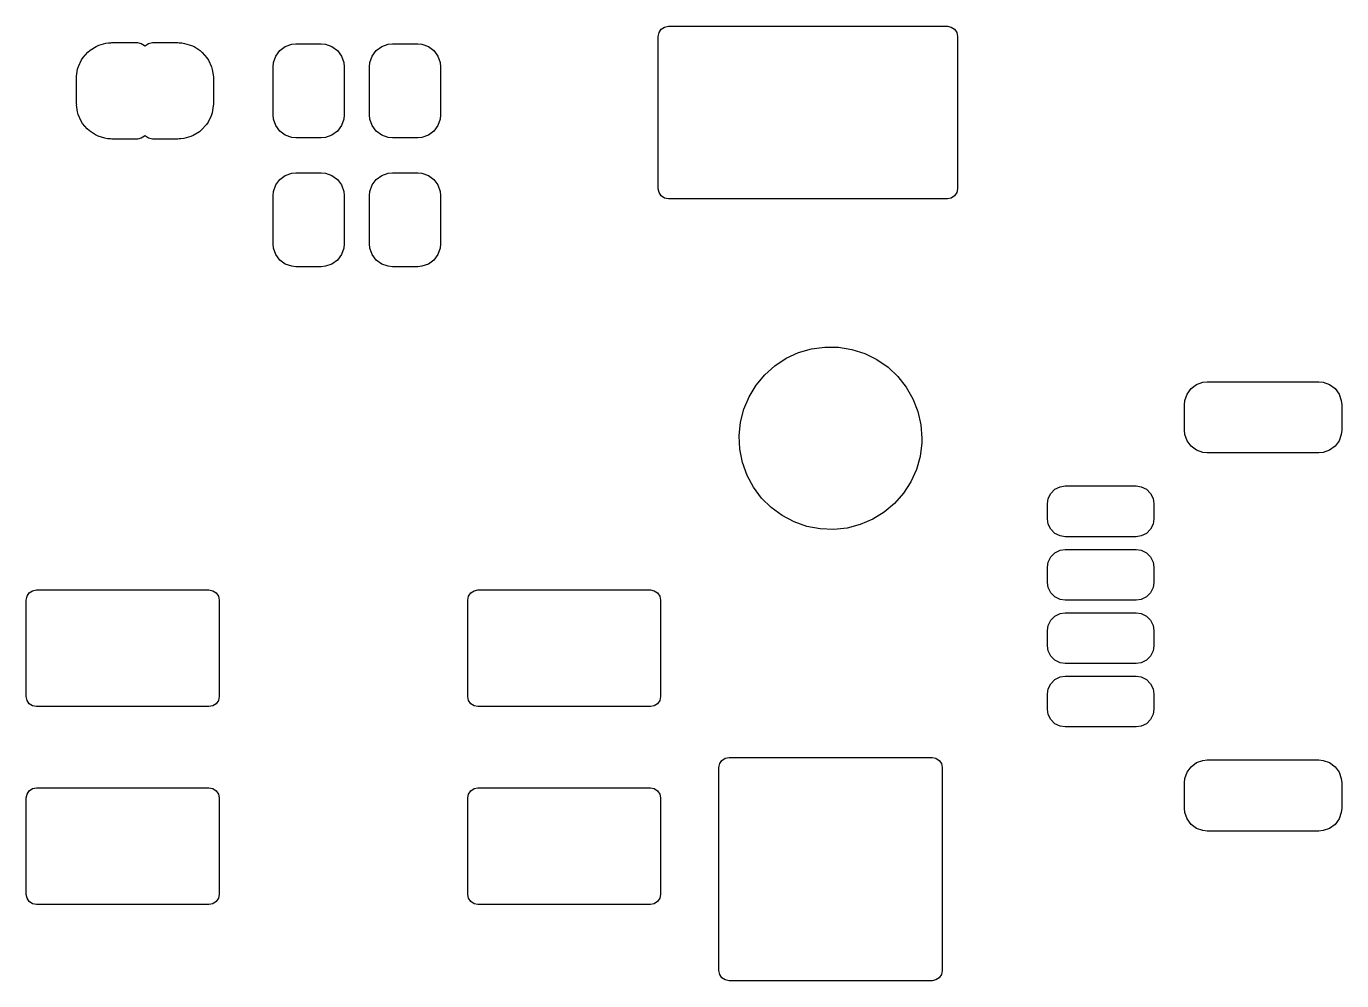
# Model space of a CAD drawing. Extents: x 0.33 to 3.92, y 0.02 to 3.05.
# Drawn here: x 2.904 to 3.924, y 0.02 to 0.76 of the extents above; entities that cross this region are included whole.
import ezdxf

# ---------------------------------------------------------------- set-up
doc = ezdxf.new("R2010")
doc.units = 0
doc.header["$MEASUREMENT"] = 0
doc.layers.add('BLACK', color=7, linetype='CONTINUOUS')

msp = doc.modelspace()

# ---------------------------------------------------------------- linework, layer by layer
at = {"layer": 'BLACK', "linetype": 'CONTINUOUS'}
for p, q in [((3.39446, 0.755218), (3.39616, 0.757772)), ((3.39616, 0.757772), (3.39872, 0.759479)), ((3.39872, 0.759479), (3.40173, 0.760079)), ((3.40173, 0.760079), (3.61827, 0.760079)), ((3.61827, 0.760079), (3.62128, 0.759479)), ((3.62128, 0.759479), (3.62384, 0.757772)), ((3.62384, 0.757772), (3.62554, 0.755218)), ((2.95776, 0.744471), (2.9598, 0.745383)), ((2.9598, 0.745383), (2.96516, 0.746916)), ((2.96516, 0.746916), (2.96738, 0.747219)), ((2.96738, 0.747219), (2.96903, 0.747209)), ((2.96903, 0.747209), (2.97, 0.747402)), ((2.97, 0.747402), (2.98969, 0.747402)), ((2.98969, 0.747402), (2.9927, 0.746802)), ((2.9927, 0.746802), (2.99525, 0.745095)), ((2.99525, 0.745095), (2.99559, 0.74459)), ((2.99559, 0.74459), (2.99593, 0.745095)), ((2.99593, 0.745095), (2.99848, 0.746802)), ((2.99848, 0.746802), (3.0015, 0.747402)), ((3.0015, 0.747402), (3.02118, 0.747402)), ((3.02118, 0.747402), (3.02221, 0.747197)), ((3.02221, 0.747197), (3.02414, 0.747185)), ((3.02414, 0.747185), (3.02635, 0.746855)), ((3.02635, 0.746855), (3.03169, 0.745256)), ((3.03169, 0.745256), (3.03372, 0.74432)), ((3.10447, 0.744358), (3.10944, 0.746104)), ((3.10944, 0.746104), (3.11276, 0.746417)), ((3.11276, 0.746417), (3.13244, 0.746417)), ((3.13244, 0.746417), (3.13576, 0.746104)), ((3.13576, 0.746104), (3.14073, 0.744358)), ((3.17927, 0.744358), (3.18424, 0.746104)), ((3.18424, 0.746104), (3.18756, 0.746417)), ((3.18756, 0.746417), (3.20724, 0.746417)), ((3.20724, 0.746417), (3.21056, 0.746104)), ((3.21056, 0.746104), (3.21553, 0.744358)), ((3.39386, 0.752205), (3.39446, 0.755218)), ((3.39386, 0.634094), (3.39386, 0.752205)), ((3.62554, 0.755218), (3.62614, 0.752205)), ((3.62614, 0.752205), (3.62614, 0.634094)), ((2.94642, 0.733996), (2.94765, 0.735862)), ((2.94765, 0.735862), (2.95134, 0.740046)), ((2.95134, 0.740046), (2.95304, 0.741493)), ((2.95304, 0.741493), (2.95776, 0.744471)), ((3.03372, 0.74432), (3.0384, 0.741284)), ((3.0384, 0.741284), (3.04009, 0.739816)), ((3.04009, 0.739816), (3.04373, 0.735588)), ((3.04373, 0.735588), (3.04493, 0.733707)), ((3.09535, 0.732021), (3.0971, 0.736991)), ((3.0971, 0.736991), (3.10023, 0.741228)), ((3.10023, 0.741228), (3.10447, 0.744358)), ((3.14073, 0.744358), (3.14497, 0.741228)), ((3.14497, 0.741228), (3.1481, 0.736991)), ((3.1481, 0.736991), (3.14984, 0.732021)), ((3.17016, 0.732021), (3.1719, 0.736991)), ((3.1719, 0.736991), (3.17503, 0.741228)), ((3.17503, 0.741228), (3.17927, 0.744358)), ((3.21553, 0.744358), (3.21977, 0.741228)), ((3.21977, 0.741228), (3.2229, 0.736991)), ((3.2229, 0.736991), (3.22465, 0.732021)), ((2.94254, 0.721294), (2.94339, 0.726809)), ((2.94339, 0.726809), (2.94405, 0.728944)), ((2.94405, 0.728944), (2.94642, 0.733996)), ((3.04493, 0.733707), (3.04724, 0.728626)), ((3.04724, 0.728626), (3.04787, 0.726484)), ((3.04787, 0.726484), (3.04866, 0.720959)), ((3.09504, 0.728701), (3.09535, 0.732021)), ((3.09504, 0.691299), (3.09504, 0.728701)), ((3.14984, 0.732021), (3.15016, 0.728701)), ((3.15016, 0.728701), (3.15016, 0.691299)), ((3.16984, 0.728701), (3.17016, 0.732021)), ((3.16984, 0.691299), (3.16984, 0.728701)), ((3.22465, 0.732021), (3.22496, 0.728701)), ((3.22496, 0.728701), (3.22496, 0.691299)), ((2.94244, 0.719843), (2.94252, 0.720257)), ((2.94244, 0.700157), (2.94244, 0.719843)), ((2.94252, 0.720257), (2.94254, 0.721294)), ((3.04866, 0.720959), (3.04874, 0.719843)), ((3.04874, 0.719843), (3.04874, 0.700157)), ((2.94264, 0.69915), (2.94244, 0.700157)), ((2.94254, 0.699136), (2.94264, 0.69915)), ((2.94323, 0.693843), (2.94254, 0.699136)), ((3.04863, 0.69837), (3.0477, 0.692866)), ((3.04873, 0.699581), (3.04863, 0.69837)), ((3.04874, 0.700061), (3.04873, 0.699581)), ((3.04874, 0.700157), (3.04874, 0.700061)), ((2.94383, 0.691693), (2.94323, 0.693843)), ((2.94608, 0.686584), (2.94383, 0.691693)), ((2.94726, 0.684689), (2.94608, 0.686584)), ((2.95085, 0.680416), (2.94726, 0.684689)), ((3.04334, 0.683866), (3.03959, 0.679728)), ((3.04459, 0.685717), (3.04334, 0.683866)), ((3.04702, 0.690739), (3.04459, 0.685717)), ((3.0477, 0.692866), (3.04702, 0.690739)), ((3.09535, 0.687979), (3.09504, 0.691299)), ((3.0971, 0.683009), (3.09535, 0.687979)), ((3.14984, 0.687979), (3.1481, 0.683009)), ((3.15016, 0.691299), (3.14984, 0.687979)), ((3.17016, 0.687979), (3.16984, 0.691299)), ((3.1719, 0.683009), (3.17016, 0.687979)), ((3.22465, 0.687979), (3.2229, 0.683009)), ((3.22496, 0.691299), (3.22465, 0.687979)), ((2.95252, 0.678928), (2.95085, 0.680416)), ((2.95716, 0.675835), (2.95252, 0.678928)), ((2.95918, 0.674874), (2.95716, 0.675835)), ((2.9645, 0.67321), (2.95918, 0.674874)), ((2.99525, 0.674905), (2.9927, 0.673198)), ((2.99559, 0.67541), (2.99525, 0.674905)), ((2.99593, 0.674905), (2.99559, 0.67541)), ((2.99848, 0.673198), (2.99593, 0.674905)), ((3.03107, 0.674495), (3.02569, 0.673027)), ((3.03312, 0.675381), (3.03107, 0.674495)), ((3.03788, 0.678302), (3.03312, 0.675381)), ((3.03959, 0.679728), (3.03788, 0.678302)), ((3.10023, 0.678772), (3.0971, 0.683009)), ((3.10447, 0.675642), (3.10023, 0.678772)), ((3.10944, 0.673896), (3.10447, 0.675642)), ((3.11276, 0.673583), (3.10944, 0.673896)), ((3.13576, 0.673896), (3.13244, 0.673583)), ((3.14073, 0.675642), (3.13576, 0.673896)), ((3.14497, 0.678772), (3.14073, 0.675642)), ((3.1481, 0.683009), (3.14497, 0.678772)), ((3.17503, 0.678772), (3.1719, 0.683009)), ((3.17927, 0.675642), (3.17503, 0.678772)), ((3.18424, 0.673896), (3.17927, 0.675642)), ((3.18756, 0.673583), (3.18424, 0.673896)), ((3.21056, 0.673896), (3.20724, 0.673583)), ((3.21553, 0.675642), (3.21056, 0.673896)), ((3.21977, 0.678772), (3.21553, 0.675642)), ((3.2229, 0.683009), (3.21977, 0.678772)), ((2.96671, 0.672853), (2.9645, 0.67321)), ((2.96892, 0.672812), (2.96671, 0.672853)), ((2.97, 0.672598), (2.96892, 0.672812)), ((2.98969, 0.672598), (2.97, 0.672598)), ((2.9927, 0.673198), (2.98969, 0.672598)), ((3.0015, 0.672598), (2.99848, 0.673198)), ((3.02118, 0.672598), (3.0015, 0.672598)), ((3.02208, 0.672776), (3.02118, 0.672598)), ((3.02347, 0.672751), (3.02208, 0.672776)), ((3.02569, 0.673027), (3.02347, 0.672751)), ((3.13244, 0.673583), (3.11276, 0.673583)), ((3.20724, 0.673583), (3.18756, 0.673583)), ((3.10023, 0.641228), (3.10447, 0.644358)), ((3.10447, 0.644358), (3.10944, 0.646104)), ((3.10944, 0.646104), (3.11276, 0.646417)), ((3.11276, 0.646417), (3.13244, 0.646417)), ((3.13244, 0.646417), (3.13576, 0.646104)), ((3.13576, 0.646104), (3.14073, 0.644358)), ((3.14073, 0.644358), (3.14497, 0.641228)), ((3.17503, 0.641228), (3.17927, 0.644358)), ((3.17927, 0.644358), (3.18424, 0.646104)), ((3.18424, 0.646104), (3.18756, 0.646417)), ((3.18756, 0.646417), (3.20724, 0.646417)), ((3.20724, 0.646417), (3.21056, 0.646104)), ((3.21056, 0.646104), (3.21553, 0.644358)), ((3.21553, 0.644358), (3.21977, 0.641228)), ((3.09535, 0.632021), (3.0971, 0.636991)), ((3.0971, 0.636991), (3.10023, 0.641228)), ((3.14497, 0.641228), (3.1481, 0.636991)), ((3.1481, 0.636991), (3.14984, 0.632021)), ((3.17016, 0.632021), (3.1719, 0.636991)), ((3.1719, 0.636991), (3.17503, 0.641228)), ((3.21977, 0.641228), (3.2229, 0.636991)), ((3.2229, 0.636991), (3.22465, 0.632021)), ((3.39446, 0.631081), (3.39386, 0.634094)), ((3.62614, 0.634094), (3.62554, 0.631081)), ((3.09504, 0.628701), (3.09535, 0.632021)), ((3.09504, 0.591299), (3.09504, 0.628701)), ((3.14984, 0.632021), (3.15016, 0.628701)), ((3.15016, 0.628701), (3.15016, 0.591299)), ((3.16984, 0.628701), (3.17016, 0.632021)), ((3.16984, 0.591299), (3.16984, 0.628701)), ((3.22465, 0.632021), (3.22496, 0.628701)), ((3.22496, 0.628701), (3.22496, 0.591299)), ((3.39616, 0.628527), (3.39446, 0.631081)), ((3.39872, 0.62682), (3.39616, 0.628527)), ((3.40173, 0.62622), (3.39872, 0.62682)), ((3.61827, 0.62622), (3.40173, 0.62622)), ((3.62128, 0.62682), (3.61827, 0.62622)), ((3.62384, 0.628527), (3.62128, 0.62682)), ((3.62554, 0.631081), (3.62384, 0.628527)), ((3.09535, 0.587979), (3.09504, 0.591299)), ((3.0971, 0.583009), (3.09535, 0.587979)), ((3.10023, 0.578772), (3.0971, 0.583009)), ((3.1481, 0.583009), (3.14497, 0.578772)), ((3.14984, 0.587979), (3.1481, 0.583009)), ((3.15016, 0.591299), (3.14984, 0.587979)), ((3.17016, 0.587979), (3.16984, 0.591299)), ((3.1719, 0.583009), (3.17016, 0.587979)), ((3.17503, 0.578772), (3.1719, 0.583009)), ((3.2229, 0.583009), (3.21977, 0.578772)), ((3.22465, 0.587979), (3.2229, 0.583009)), ((3.22496, 0.591299), (3.22465, 0.587979)), ((3.10447, 0.575642), (3.10023, 0.578772)), ((3.10944, 0.573896), (3.10447, 0.575642)), ((3.11276, 0.573583), (3.10944, 0.573896)), ((3.13244, 0.573583), (3.11276, 0.573583)), ((3.13576, 0.573896), (3.13244, 0.573583)), ((3.14073, 0.575642), (3.13576, 0.573896)), ((3.14497, 0.578772), (3.14073, 0.575642)), ((3.17927, 0.575642), (3.17503, 0.578772)), ((3.18424, 0.573896), (3.17927, 0.575642)), ((3.18756, 0.573583), (3.18424, 0.573896)), ((3.20724, 0.573583), (3.18756, 0.573583)), ((3.21056, 0.573896), (3.20724, 0.573583)), ((3.21553, 0.575642), (3.21056, 0.573896)), ((3.21977, 0.578772), (3.21553, 0.575642)), ((3.51283, 0.509869), (3.52323, 0.511285)), ((3.52323, 0.511285), (3.53374, 0.511148)), ((3.53374, 0.511148), (3.5441, 0.509459)), ((3.48442, 0.496773), (3.4932, 0.502532)), ((3.4932, 0.502532), (3.50274, 0.50693)), ((3.50274, 0.50693), (3.51283, 0.509869)), ((3.5441, 0.509459), (3.55411, 0.506257)), ((3.55411, 0.506257), (3.56353, 0.501611)), ((3.56353, 0.501611), (3.57216, 0.495625)), ((3.47658, 0.489779), (3.48442, 0.496773)), ((3.57216, 0.495625), (3.57981, 0.488428)), ((3.46442, 0.472724), (3.46987, 0.481703)), ((3.46987, 0.481703), (3.47658, 0.489779)), ((3.57981, 0.488428), (3.58631, 0.480179)), ((3.58631, 0.480179), (3.59152, 0.47106)), ((3.80732, 0.479024), (3.81155, 0.482153)), ((3.81155, 0.482153), (3.81652, 0.483899)), ((3.81652, 0.483899), (3.81984, 0.484213)), ((3.81984, 0.484213), (3.90646, 0.484213)), ((3.90646, 0.484213), (3.90978, 0.483899)), ((3.90978, 0.483899), (3.91475, 0.482153)), ((3.91475, 0.482153), (3.91898, 0.479024)), ((3.46035, 0.463037), (3.46442, 0.472724)), ((3.59152, 0.47106), (3.59533, 0.46127)), ((3.80213, 0.466496), (3.80244, 0.469816)), ((3.80244, 0.469816), (3.80419, 0.474786)), ((3.80419, 0.474786), (3.80732, 0.479024)), ((3.91898, 0.479024), (3.92211, 0.474786)), ((3.92211, 0.474786), (3.92386, 0.469816)), ((3.92386, 0.469816), (3.92417, 0.466496)), ((3.45777, 0.452857), (3.46035, 0.463037)), ((3.59533, 0.46127), (3.59765, 0.451026)), ((3.80213, 0.446811), (3.80213, 0.466496)), ((3.92417, 0.466496), (3.92417, 0.446811)), ((3.45672, 0.442406), (3.45777, 0.452857)), ((3.59765, 0.451026), (3.59843, 0.440551)), ((3.45722, 0.431915), (3.45672, 0.442406)), ((3.59843, 0.440551), (3.59833, 0.436842)), ((3.80244, 0.443491), (3.80213, 0.446811)), ((3.80419, 0.438521), (3.80244, 0.443491)), ((3.92386, 0.443491), (3.92211, 0.438521)), ((3.92417, 0.446811), (3.92386, 0.443491)), ((3.45927, 0.421613), (3.45722, 0.431915)), ((3.59833, 0.436842), (3.597, 0.426423)), ((3.80732, 0.434284), (3.80419, 0.438521)), ((3.81155, 0.431154), (3.80732, 0.434284)), ((3.81652, 0.429408), (3.81155, 0.431154)), ((3.81984, 0.429094), (3.81652, 0.429408)), ((3.90646, 0.429094), (3.81984, 0.429094)), ((3.90978, 0.429408), (3.90646, 0.429094)), ((3.91475, 0.431154), (3.90978, 0.429408)), ((3.91898, 0.434284), (3.91475, 0.431154)), ((3.92211, 0.438521), (3.91898, 0.434284)), ((3.46282, 0.411727), (3.45927, 0.421613)), ((3.597, 0.426423), (3.59415, 0.416314)), ((3.46779, 0.402475), (3.46282, 0.411727)), ((3.59415, 0.416314), (3.58984, 0.406737)), ((3.47408, 0.394059), (3.46779, 0.402475)), ((3.58984, 0.406737), (3.58416, 0.397903)), ((3.69839, 0.397726), (3.70158, 0.400929)), ((3.70158, 0.400929), (3.70565, 0.402923)), ((3.70565, 0.402923), (3.70961, 0.403504)), ((3.70961, 0.403504), (3.76472, 0.403504)), ((3.76472, 0.403504), (3.76866, 0.40293)), ((3.76866, 0.40293), (3.77273, 0.400943)), ((3.77273, 0.400943), (3.77593, 0.397746)), ((3.48154, 0.386664), (3.47408, 0.394059)), ((3.57723, 0.390006), (3.56921, 0.383219)), ((3.58416, 0.397903), (3.57723, 0.390006)), ((3.69583, 0.389724), (3.6964, 0.393661)), ((3.69583, 0.377913), (3.69583, 0.389724)), ((3.6964, 0.393661), (3.69839, 0.397726)), ((3.77593, 0.397746), (3.77792, 0.393684)), ((3.77792, 0.393684), (3.7785, 0.389724)), ((3.7785, 0.389724), (3.7785, 0.377913)), ((3.49001, 0.380453), (3.48154, 0.386664)), ((3.4993, 0.375563), (3.49001, 0.380453)), ((3.56028, 0.377692), (3.55063, 0.373546)), ((3.56921, 0.383219), (3.56028, 0.377692)), ((3.69641, 0.373954), (3.69583, 0.377913)), ((3.7785, 0.377913), (3.77793, 0.373977)), ((3.50922, 0.3721), (3.4993, 0.375563)), ((3.51954, 0.370141), (3.50922, 0.3721)), ((3.53003, 0.369728), (3.51954, 0.370141)), ((3.54047, 0.370872), (3.53003, 0.369728)), ((3.55063, 0.373546), (3.54047, 0.370872)), ((3.6984, 0.369892), (3.69641, 0.373954)), ((3.7016, 0.366695), (3.6984, 0.369892)), ((3.77594, 0.369912), (3.77275, 0.366709)), ((3.77793, 0.373977), (3.77594, 0.369912)), ((3.70567, 0.364708), (3.7016, 0.366695)), ((3.70961, 0.364134), (3.70567, 0.364708)), ((3.76472, 0.364134), (3.70961, 0.364134)), ((3.76868, 0.364715), (3.76472, 0.364134)), ((3.77275, 0.366709), (3.76868, 0.364715)), ((3.6964, 0.344448), (3.69839, 0.348514)), ((3.69839, 0.348514), (3.70158, 0.351716)), ((3.70158, 0.351716), (3.70565, 0.35371)), ((3.70565, 0.35371), (3.70961, 0.354291)), ((3.70961, 0.354291), (3.76472, 0.354291)), ((3.76472, 0.354291), (3.76866, 0.353717)), ((3.76866, 0.353717), (3.77273, 0.35173)), ((3.77273, 0.35173), (3.77593, 0.348533)), ((3.77593, 0.348533), (3.77792, 0.344471)), ((3.69583, 0.340512), (3.6964, 0.344448)), ((3.69583, 0.328701), (3.69583, 0.340512)), ((3.77792, 0.344471), (3.7785, 0.340512)), ((3.7785, 0.340512), (3.7785, 0.328701)), ((3.69641, 0.324741), (3.69583, 0.328701)), ((3.7785, 0.328701), (3.77793, 0.324764)), ((2.90354, 0.314961), (2.90414, 0.317974)), ((2.90414, 0.317974), (2.90585, 0.320528)), ((2.90585, 0.320528), (2.9084, 0.322235)), ((2.9084, 0.322235), (2.91142, 0.322835)), ((2.91142, 0.322835), (3.04528, 0.322835)), ((3.04528, 0.322835), (3.04829, 0.322235)), ((3.04829, 0.322235), (3.05084, 0.320528)), ((3.05084, 0.320528), (3.05255, 0.317974)), ((3.05255, 0.317974), (3.05315, 0.314961)), ((3.24606, 0.314961), (3.24666, 0.317974)), ((3.24666, 0.317974), (3.24837, 0.320528)), ((3.24837, 0.320528), (3.25092, 0.322235)), ((3.25092, 0.322235), (3.25394, 0.322835)), ((3.25394, 0.322835), (3.3878, 0.322835)), ((3.3878, 0.322835), (3.39081, 0.322235)), ((3.39081, 0.322235), (3.39336, 0.320528)), ((3.39336, 0.320528), (3.39507, 0.317974)), ((3.39507, 0.317974), (3.39567, 0.314961)), ((3.6984, 0.320679), (3.69641, 0.324741)), ((3.7016, 0.317483), (3.6984, 0.320679)), ((3.70567, 0.315496), (3.7016, 0.317483)), ((3.77275, 0.317497), (3.76868, 0.315502)), ((3.77594, 0.320699), (3.77275, 0.317497)), ((3.77793, 0.324764), (3.77594, 0.320699)), ((2.90354, 0.240157), (2.90354, 0.314961)), ((3.05315, 0.314961), (3.05315, 0.240157)), ((3.24606, 0.240157), (3.24606, 0.314961)), ((3.39567, 0.314961), (3.39567, 0.240157)), ((3.70961, 0.314921), (3.70567, 0.315496)), ((3.76472, 0.314921), (3.70961, 0.314921)), ((3.76868, 0.315502), (3.76472, 0.314921)), ((3.6964, 0.295236), (3.69839, 0.299301)), ((3.69839, 0.299301), (3.70158, 0.302503)), ((3.70158, 0.302503), (3.70565, 0.304498)), ((3.70565, 0.304498), (3.70961, 0.305079)), ((3.70961, 0.305079), (3.76472, 0.305079)), ((3.76472, 0.305079), (3.76866, 0.304504)), ((3.76866, 0.304504), (3.77273, 0.302517)), ((3.77273, 0.302517), (3.77593, 0.299321)), ((3.77593, 0.299321), (3.77792, 0.295259)), ((3.69583, 0.291299), (3.6964, 0.295236)), ((3.69583, 0.279488), (3.69583, 0.291299)), ((3.77792, 0.295259), (3.7785, 0.291299)), ((3.7785, 0.291299), (3.7785, 0.279488)), ((3.69641, 0.275529), (3.69583, 0.279488)), ((3.7785, 0.279488), (3.77793, 0.275552)), ((3.6984, 0.271467), (3.69641, 0.275529)), ((3.7016, 0.26827), (3.6984, 0.271467)), ((3.70567, 0.266283), (3.7016, 0.26827)), ((3.70961, 0.265709), (3.70567, 0.266283)), ((3.76472, 0.265709), (3.70961, 0.265709)), ((3.76868, 0.26629), (3.76472, 0.265709)), ((3.77275, 0.268284), (3.76868, 0.26629)), ((3.77594, 0.271486), (3.77275, 0.268284)), ((3.77793, 0.275552), (3.77594, 0.271486)), ((3.70158, 0.253291), (3.70565, 0.255285)), ((3.70565, 0.255285), (3.70961, 0.255866)), ((3.70961, 0.255866), (3.76472, 0.255866)), ((3.76472, 0.255866), (3.76866, 0.255292)), ((3.76866, 0.255292), (3.77273, 0.253305)), ((3.69583, 0.242087), (3.6964, 0.246023)), ((3.6964, 0.246023), (3.69839, 0.250088)), ((3.69839, 0.250088), (3.70158, 0.253291)), ((3.77273, 0.253305), (3.77593, 0.250108)), ((3.77593, 0.250108), (3.77792, 0.246046)), ((3.77792, 0.246046), (3.7785, 0.242087)), ((2.90414, 0.237144), (2.90354, 0.240157)), ((2.90585, 0.23459), (2.90414, 0.237144)), ((3.05255, 0.237144), (3.05084, 0.23459)), ((3.05315, 0.240157), (3.05255, 0.237144)), ((3.24666, 0.237144), (3.24606, 0.240157)), ((3.24837, 0.23459), (3.24666, 0.237144)), ((3.39507, 0.237144), (3.39336, 0.23459)), ((3.39567, 0.240157), (3.39507, 0.237144)), ((3.69583, 0.230276), (3.69583, 0.242087)), ((3.7785, 0.242087), (3.7785, 0.230276)), ((2.9084, 0.232883), (2.90585, 0.23459)), ((2.91142, 0.232283), (2.9084, 0.232883)), ((3.04528, 0.232283), (2.91142, 0.232283)), ((3.04829, 0.232883), (3.04528, 0.232283)), ((3.05084, 0.23459), (3.04829, 0.232883)), ((3.25092, 0.232883), (3.24837, 0.23459)), ((3.25394, 0.232283), (3.25092, 0.232883)), ((3.3878, 0.232283), (3.25394, 0.232283)), ((3.39081, 0.232883), (3.3878, 0.232283)), ((3.39336, 0.23459), (3.39081, 0.232883)), ((3.69641, 0.226316), (3.69583, 0.230276)), ((3.6984, 0.222254), (3.69641, 0.226316)), ((3.77793, 0.226339), (3.77594, 0.222274)), ((3.7785, 0.230276), (3.77793, 0.226339)), ((3.7016, 0.219057), (3.6984, 0.222254)), ((3.70567, 0.21707), (3.7016, 0.219057)), ((3.70961, 0.216496), (3.70567, 0.21707)), ((3.76472, 0.216496), (3.70961, 0.216496)), ((3.76868, 0.217077), (3.76472, 0.216496)), ((3.77275, 0.219071), (3.76868, 0.217077)), ((3.77594, 0.222274), (3.77275, 0.219071)), ((3.44094, 0.185039), (3.44154, 0.188053)), ((3.44094, 0.027559), (3.44094, 0.185039)), ((3.44154, 0.188053), (3.44325, 0.190607)), ((3.44325, 0.190607), (3.44581, 0.192314)), ((3.44581, 0.192314), (3.44882, 0.192913)), ((3.44882, 0.192913), (3.6063, 0.192913)), ((3.6063, 0.192913), (3.60931, 0.192314)), ((3.60931, 0.192314), (3.61187, 0.190607)), ((3.61187, 0.190607), (3.61357, 0.188053)), ((3.61357, 0.188053), (3.61417, 0.185039)), ((3.61417, 0.185039), (3.61417, 0.027559)), ((3.80419, 0.181479), (3.80732, 0.185716)), ((3.80732, 0.185716), (3.81155, 0.188846)), ((3.81155, 0.188846), (3.81652, 0.190592)), ((3.81652, 0.190592), (3.81984, 0.190906)), ((3.81984, 0.190906), (3.90646, 0.190906)), ((3.90646, 0.190906), (3.90978, 0.190592)), ((3.90978, 0.190592), (3.91475, 0.188846)), ((3.91475, 0.188846), (3.91898, 0.185716)), ((3.91898, 0.185716), (3.92211, 0.181479)), ((3.80213, 0.173189), (3.80244, 0.176509)), ((3.80244, 0.176509), (3.80419, 0.181479)), ((3.92211, 0.181479), (3.92386, 0.176509)), ((3.92386, 0.176509), (3.92417, 0.173189)), ((2.90354, 0.161417), (2.90414, 0.164431)), ((2.90414, 0.164431), (2.90585, 0.166985)), ((2.90585, 0.166985), (2.9084, 0.168692)), ((2.9084, 0.168692), (2.91142, 0.169291)), ((2.91142, 0.169291), (3.04528, 0.169291)), ((3.04528, 0.169291), (3.04829, 0.168692)), ((3.04829, 0.168692), (3.05084, 0.166985)), ((3.05084, 0.166985), (3.05255, 0.164431)), ((3.05255, 0.164431), (3.05315, 0.161417)), ((3.24606, 0.161417), (3.24666, 0.164431)), ((3.24666, 0.164431), (3.24837, 0.166985)), ((3.24837, 0.166985), (3.25092, 0.168692)), ((3.25092, 0.168692), (3.25394, 0.169291)), ((3.25394, 0.169291), (3.3878, 0.169291)), ((3.3878, 0.169291), (3.39081, 0.168692)), ((3.39081, 0.168692), (3.39336, 0.166985)), ((3.39336, 0.166985), (3.39507, 0.164431)), ((3.39507, 0.164431), (3.39567, 0.161417)), ((3.80213, 0.153504), (3.80213, 0.173189)), ((3.92417, 0.173189), (3.92417, 0.153504)), ((2.90354, 0.086614), (2.90354, 0.161417)), ((3.05315, 0.161417), (3.05315, 0.086614)), ((3.24606, 0.086614), (3.24606, 0.161417)), ((3.39567, 0.161417), (3.39567, 0.086614)), ((3.80244, 0.150184), (3.80213, 0.153504)), ((3.92417, 0.153504), (3.92386, 0.150184)), ((3.80419, 0.145214), (3.80244, 0.150184)), ((3.80732, 0.140976), (3.80419, 0.145214)), ((3.92211, 0.145214), (3.91898, 0.140976)), ((3.92386, 0.150184), (3.92211, 0.145214)), ((3.81155, 0.137847), (3.80732, 0.140976)), ((3.81652, 0.136101), (3.81155, 0.137847)), ((3.81984, 0.135787), (3.81652, 0.136101)), ((3.90646, 0.135787), (3.81984, 0.135787)), ((3.90978, 0.136101), (3.90646, 0.135787)), ((3.91475, 0.137847), (3.90978, 0.136101)), ((3.91898, 0.140976), (3.91475, 0.137847)), ((2.90414, 0.083601), (2.90354, 0.086614)), ((2.90585, 0.081046), (2.90414, 0.083601)), ((3.05255, 0.083601), (3.05084, 0.081046)), ((3.05315, 0.086614), (3.05255, 0.083601)), ((3.24666, 0.083601), (3.24606, 0.086614)), ((3.24837, 0.081046), (3.24666, 0.083601)), ((3.39507, 0.083601), (3.39336, 0.081046)), ((3.39567, 0.086614), (3.39507, 0.083601)), ((2.9084, 0.079339), (2.90585, 0.081046)), ((2.91142, 0.07874), (2.9084, 0.079339)), ((3.04528, 0.07874), (2.91142, 0.07874)), ((3.04829, 0.079339), (3.04528, 0.07874)), ((3.05084, 0.081046), (3.04829, 0.079339)), ((3.25092, 0.079339), (3.24837, 0.081046)), ((3.25394, 0.07874), (3.25092, 0.079339)), ((3.3878, 0.07874), (3.25394, 0.07874)), ((3.39081, 0.079339), (3.3878, 0.07874)), ((3.39336, 0.081046), (3.39081, 0.079339)), ((3.44154, 0.024546), (3.44094, 0.027559)), ((3.44325, 0.021991), (3.44154, 0.024546)), ((3.44581, 0.020284), (3.44325, 0.021991)), ((3.61187, 0.021991), (3.60931, 0.020284)), ((3.61357, 0.024546), (3.61187, 0.021991)), ((3.61417, 0.027559), (3.61357, 0.024546)), ((3.44882, 0.019685), (3.44581, 0.020284)), ((3.6063, 0.019685), (3.44882, 0.019685)), ((3.60931, 0.020284), (3.6063, 0.019685))]:
    msp.add_line(p, q, dxfattribs=at)

doc.saveas('drawing.dxf')
